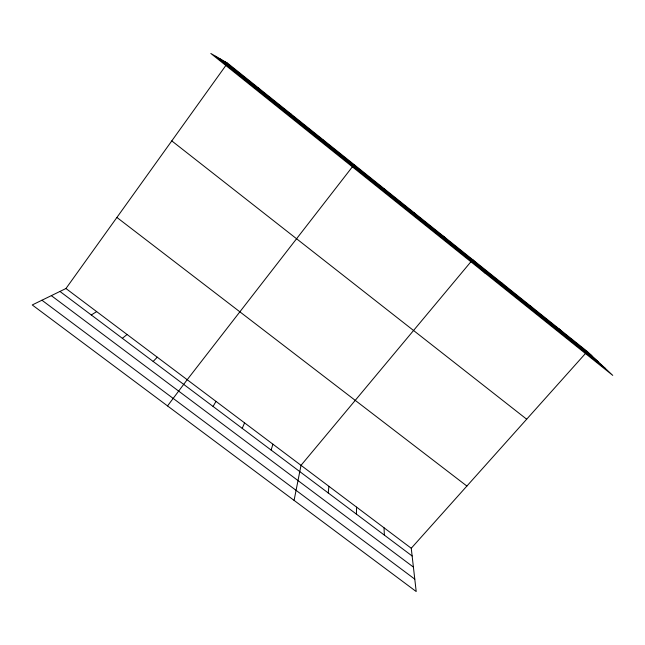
<?xml version="1.0" encoding="UTF-8"?>
<svg xmlns="http://www.w3.org/2000/svg" width="645" height="645" viewBox="0 0 645 645"><rect width="100%" height="100%" fill="white"/><g stroke="black" fill="none" stroke-linecap="round" stroke-linejoin="round"><path stroke-width="0.97" d="M356.419 514.138L356.58 507.123M328.216 492.949L328.91 486.314M294.08 500.383L301.022 465.335L472.688 259.629L485.274 273.278M271.118 450.057L272.908 444.187M242.214 428.353L244.568 422.87M352.815 167.192L354.105 164.596M213.068 406.455L215.994 401.375M65.959 288.517L411.252 548.25L416.202 591.538L32.25 304.948L65.959 288.517L227.524 63.137L587.273 351.469L612.75 375.382L210.826 53.462L227.524 63.137M167.531 405.923L187.195 379.712L352.291 166.934M411.252 548.25L587.273 351.469M153.155 361.45L157.267 357.201M122.356 338.319L127.089 334.497M91.292 314.978L96.653 311.608M322 139.505L322.887 139.57M289.823 113.722L291.387 114.326M257.347 87.696L259.604 88.849M51.334 295.644L413.405 567.084M41.933 300.223L414.783 579.146M59.953 291.443L412.139 555.99M116.906 217.446L466.891 486.056M171.788 140.892L526.683 419.21M224.573 61.428L591.804 355.717M220.316 58.961L598.31 361.829M215.656 56.26L605.421 368.505M558.989 328.797L562.964 332.602M530.464 305.94L533.866 309.294M501.705 282.889L504.527 285.775M443.429 236.183L445.058 238.126M413.913 212.519L414.937 213.979M384.138 188.662L384.541 189.622M384.025 527.771L384.388 535.148"/></g></svg>
